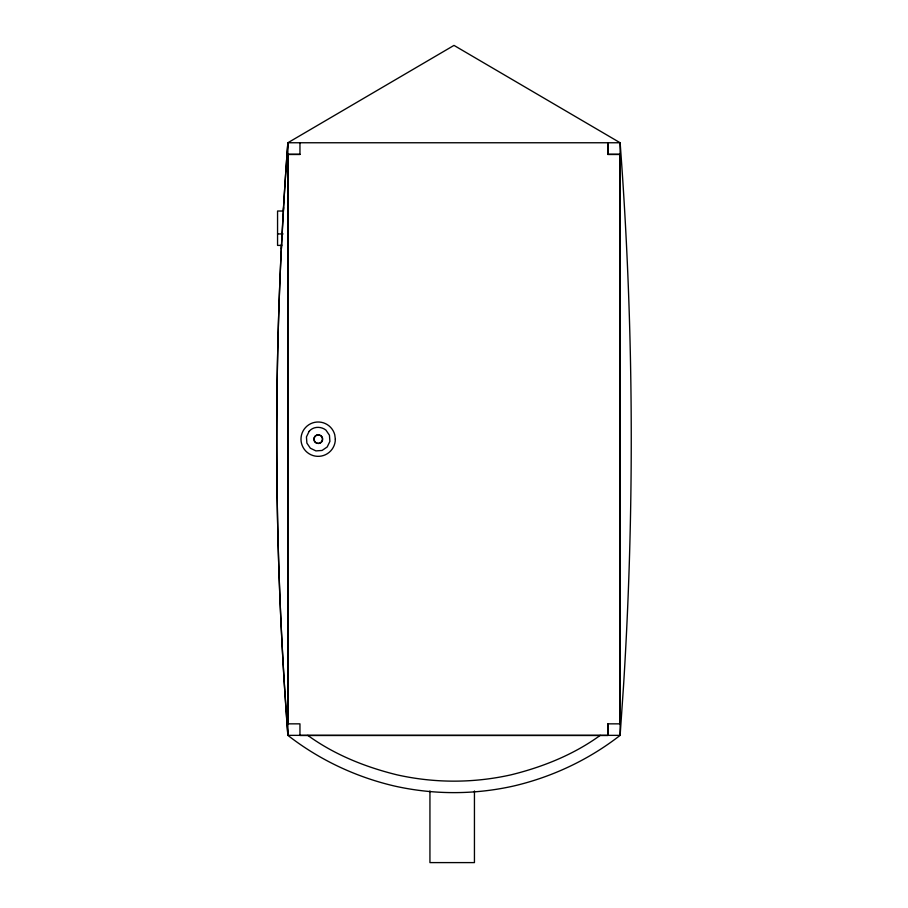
<?xml version="1.0" encoding="UTF-8"?>
<svg xmlns="http://www.w3.org/2000/svg" width="908" height="908" viewBox="0 0 908 908"><rect width="100%" height="100%" fill="white"/><g stroke="black" fill="none" stroke-linecap="round" stroke-linejoin="round"><path stroke-width="1.36" d="M281.367 248.837L283.602 207.591M600.233 735.355C573.708 754.639 542.746 767.033 511.045 774.83A260.619 260.619 0 0 1 396.955 774.83C365.254 767.033 334.292 754.639 307.767 735.355M283.364 210.406A3951.65 3951.65 0 0 1 287.87 142.76L454 45.4L620.13 142.76A3951.65 3951.65 0 0 1 623.524 686.039L620.13 735.355C588.781 759.769 552.223 776.998 513.553 786.033A272.105 272.105 0 0 1 394.447 786.022C355.777 776.998 319.219 759.769 287.87 735.355L284.476 686.039A3951.65 3951.65 0 0 1 281.548 244.252M287.87 142.76L620.13 142.76L620.13 735.355L287.87 735.355A3951.786 3951.786 0 0 1 287.87 142.76L287.87 735.355M287.87 154.269L299.958 154.269M620.13 154.269L608.042 154.269L608.042 142.76M283.069 211.019L277.564 211.019L277.564 245.41L281.696 245.41M277.564 233.935L283.069 233.935M620.13 723.846L607.815 723.846L607.815 735.469L299.958 735.469L299.958 723.846L287.757 723.846L287.757 154.496L299.958 154.496L299.958 142.76M620.016 723.846L620.016 154.496L607.815 154.496L607.815 142.874M608.042 723.846L608.042 735.355M474.441 790.97L474.441 862.6L429.938 862.6L429.938 790.97M321.148 435.84A4.29 4.29 0 0 1 320.308 442.968A4.29 4.29 0 0 1 314.089 439.381A4.29 4.29 0 0 1 319.854 435.091M309.129 431.357L306.439 436.93L306.881 443.093L310.354 448.212L315.927 450.901L322.09 450.447L327.198 446.974L329.899 441.413L329.445 435.25L325.972 430.131C320.989 426.192 313.283 426.283 309.129 431.357M335.347 439.166L334.757 434.728A17.184 17.184 0 0 0 307.12 426.011A17.184 17.184 0 0 0 310.899 454.738A17.184 17.184 0 0 0 335.347 439.166M315.405 442.457A4.29 4.29 0 0 0 322.397 439.915A4.29 4.29 0 0 0 316.699 435.136A4.29 4.29 0 0 0 315.405 442.457"/></g></svg>
